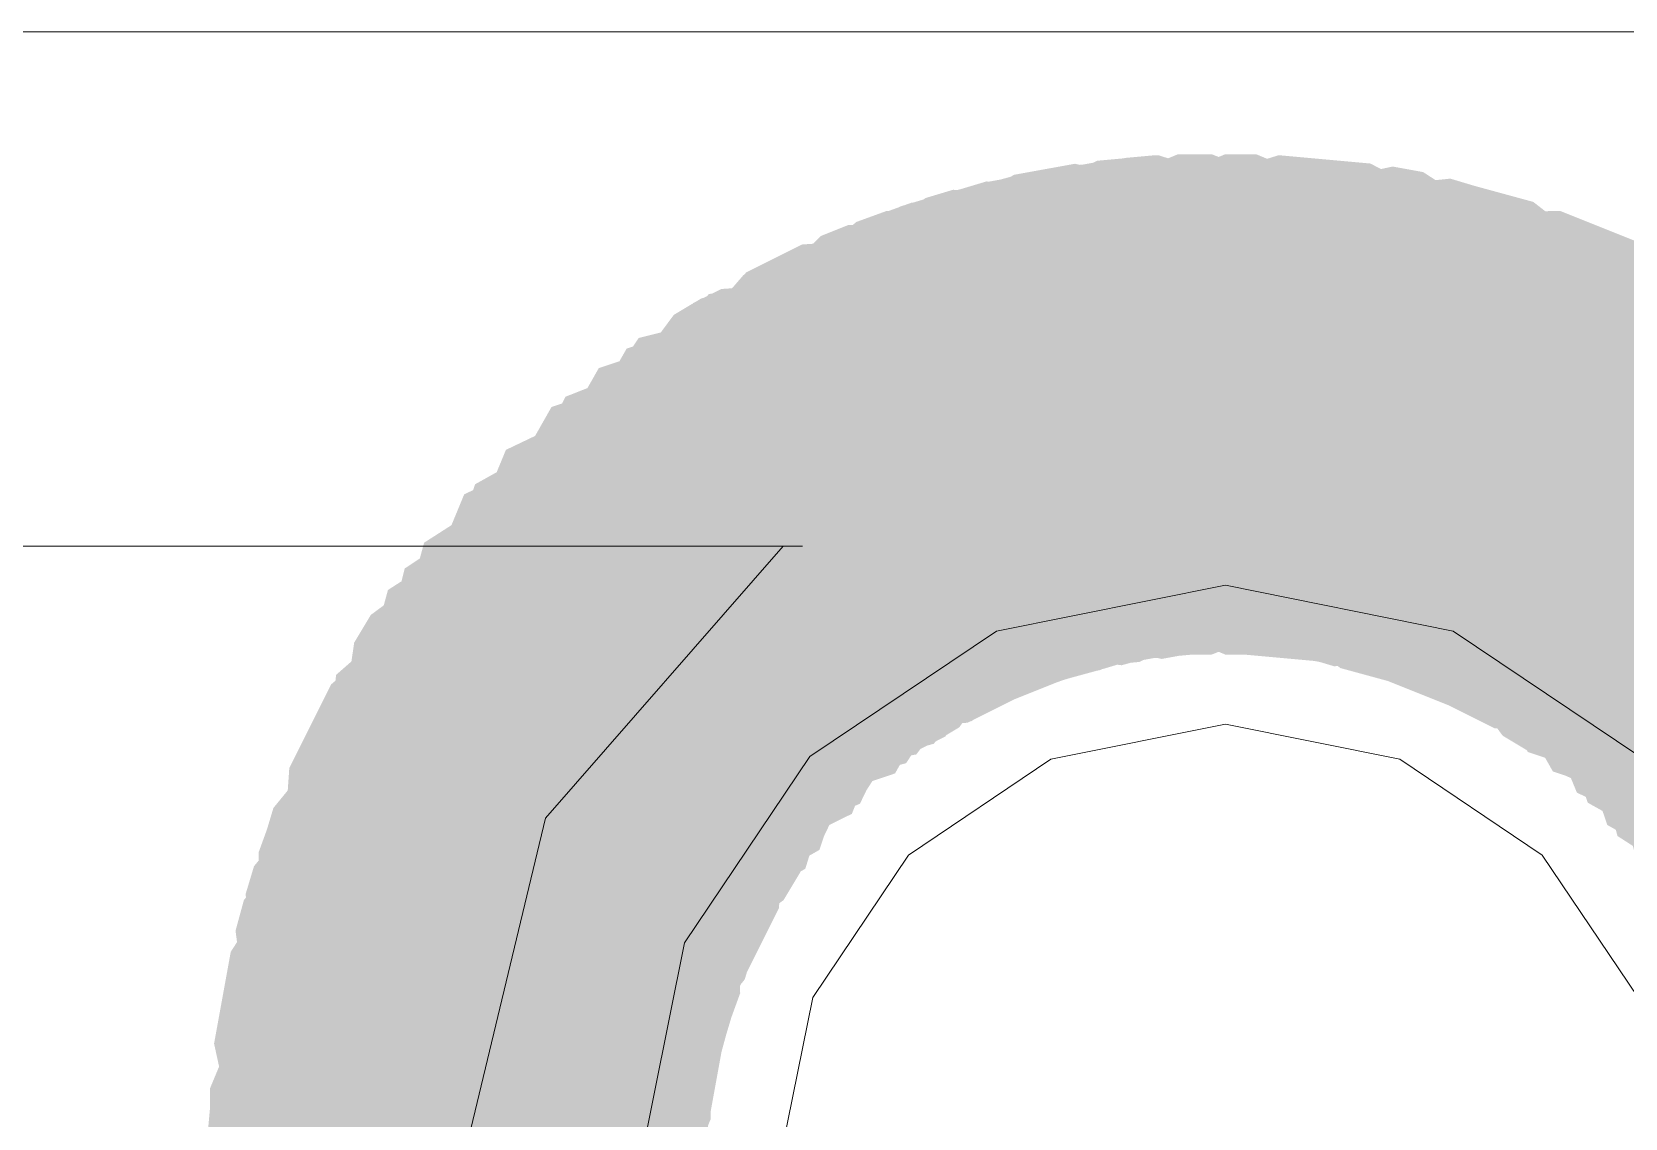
# Model space of a CAD drawing. Header units: millimetres. Extents: x -546 to 1681, y -650 to 1730.
# Drawn here: x 574.481 to 575.054, y 442.658 to 443.048 of the extents above; entities that cross this region are included whole.
import ezdxf

# ---------------------------------------------------------------- set-up
doc = ezdxf.new("R2010")
doc.units = ezdxf.units.MM

msp = doc.modelspace()

# ---------------------------------------------------------------- hatches: boundary and pattern name
at = {"true_color": 0x646464}
h = msp.add_hatch(color=251, dxfattribs=at)
h.dxf.hatch_style = 2
h.paths.add_polyline_path([(574.85173, 443.00008), (574.79082, 442.96799), (574.77025, 442.9023), (574.80233, 442.84139), (574.86803, 442.82082), (574.87903, 442.82182), (574.93993, 442.8539), (574.96051, 442.9196), (574.92842, 442.9805), (574.86273, 443.00108)])
h = msp.add_hatch(color=251, dxfattribs=at)
h.dxf.hatch_style = 2
h.paths.add_polyline_path([(574.84478, 442.999), (574.78697, 442.96161), (574.77233, 442.89435), (574.80971, 442.83654), (574.87698, 442.8219), (574.88798, 442.8239), (574.94579, 442.86128), (574.96043, 442.92855), (574.92305, 442.98636), (574.85578, 443.001)])
h = msp.add_hatch(color=251, dxfattribs=at)
h.dxf.hatch_style = 2
h.paths.add_polyline_path([(574.86373, 443.00208), (574.80282, 442.96999), (574.78225, 442.9043), (574.81433, 442.84339), (574.88003, 442.82282), (574.89103, 442.82382), (574.95194, 442.8559), (574.97251, 442.9216), (574.94043, 442.9825), (574.87473, 443.00308)])
h = msp.add_hatch(color=251, dxfattribs=at)
h.dxf.hatch_style = 2
h.paths.add_polyline_path([(574.85478, 443), (574.79697, 442.96261), (574.78233, 442.89535), (574.81971, 442.83754), (574.88698, 442.8229), (574.89798, 442.8249), (574.95579, 442.86228), (574.97043, 442.92955), (574.93304, 442.98735), (574.86578, 443.002)])
h = msp.add_hatch(color=251, dxfattribs=at)
h.dxf.hatch_style = 2
h.paths.add_polyline_path([(574.87373, 443.00308), (574.81282, 442.97099), (574.79225, 442.9053), (574.82433, 442.84439), (574.89003, 442.82382), (574.90103, 442.82482), (574.96194, 442.8569), (574.98251, 442.9226), (574.95042, 442.9835), (574.88473, 443.00408)])
h = msp.add_hatch(color=251, dxfattribs=at)
h.dxf.hatch_style = 2
h.paths.add_polyline_path([(574.87473, 443.00308), (574.81382, 442.97099), (574.79325, 442.9053), (574.82533, 442.84439), (574.89103, 442.82382), (574.90203, 442.82482), (574.96294, 442.8569), (574.98351, 442.9226), (574.95142, 442.9835), (574.88573, 443.00408)])
h = msp.add_hatch(color=251, dxfattribs=at)
h.dxf.hatch_style = 2
h.paths.add_polyline_path([(574.89288, 443.00445), (574.82932, 442.97801), (574.80288, 442.91445), (574.82932, 442.85089), (574.89288, 442.82445), (574.90388, 442.82445), (574.96744, 442.85089), (574.99388, 442.91445), (574.96744, 442.97801), (574.90388, 443.00445)])
h = msp.add_hatch(color=251, dxfattribs=at)
h.dxf.hatch_style = 2
h.paths.add_polyline_path([(574.89388, 443.00445), (574.83032, 442.97801), (574.80388, 442.91445), (574.83032, 442.85089), (574.89388, 442.82445), (574.90488, 442.82445), (574.96844, 442.85089), (574.99488, 442.91445), (574.96844, 442.97801), (574.90488, 443.00445)])
h = msp.add_hatch(color=251, dxfattribs=at)
h.dxf.hatch_style = 2
h.paths.add_polyline_path([(574.90388, 443.00445), (574.84032, 442.97801), (574.81388, 442.91445), (574.84032, 442.85089), (574.90388, 442.82445), (574.97344, 442.85089), (574.99988, 442.91445), (574.97344, 442.97801)])
h = msp.add_hatch(color=251, dxfattribs=at)
h.dxf.hatch_style = 2
h.paths.add_polyline_path([(574.90488, 443.00445), (574.84132, 442.97801), (574.81488, 442.91445), (574.84132, 442.85089), (574.90488, 442.82445), (574.97344, 442.85089), (574.99988, 442.91445), (574.97344, 442.97801)])
h = msp.add_hatch(color=251, dxfattribs=at)
h.dxf.hatch_style = 2
h.paths.add_polyline_path([(574.90988, 443.00445), (574.84632, 442.97801), (574.81988, 442.91445), (574.84632, 442.85089), (574.90988, 442.82445), (574.92088, 442.82445), (574.98444, 442.85089), (575.01088, 442.91445), (574.98444, 442.97801), (574.92088, 443.00445)])
h = msp.add_hatch(color=251, dxfattribs=at)
h.dxf.hatch_style = 2
h.paths.add_polyline_path([(574.90988, 443.00445), (574.84632, 442.97801), (574.81988, 442.91445), (574.84632, 442.85089), (574.90988, 442.82445), (574.92088, 442.82445), (574.98444, 442.85089), (575.01088, 442.91445), (574.98444, 442.97801), (574.92088, 443.00445)])
h = msp.add_hatch(color=251, dxfattribs=at)
h.dxf.hatch_style = 2
h.paths.add_polyline_path([(574.92903, 443.00408), (574.86333, 442.9835), (574.83125, 442.9226), (574.85182, 442.8569), (574.91273, 442.82482), (574.92373, 442.82382), (574.98942, 442.84439), (575.02151, 442.9053), (575.00094, 442.97099), (574.94003, 443.00308)])
h = msp.add_hatch(color=251, dxfattribs=at)
h.dxf.hatch_style = 2
h.paths.add_polyline_path([(574.92903, 443.00408), (574.86333, 442.9835), (574.83125, 442.9226), (574.85182, 442.8569), (574.91273, 442.82482), (574.92373, 442.82382), (574.98942, 442.84439), (575.02151, 442.9053), (575.00094, 442.97099), (574.94003, 443.00308)])
h = msp.add_hatch(color=251, dxfattribs=at)
h.dxf.hatch_style = 2
h.paths.add_polyline_path([(574.94003, 443.00308), (574.87433, 442.9825), (574.84225, 442.9216), (574.86282, 442.8559), (574.92373, 442.82382), (574.93473, 442.82282), (575.00042, 442.84339), (575.03251, 442.9043), (575.01193, 442.96999), (574.95103, 443.00208)])
h = msp.add_hatch(color=251, dxfattribs=at)
h.dxf.hatch_style = 2
h.paths.add_polyline_path([(574.94003, 443.00308), (574.87433, 442.9825), (574.84225, 442.9216), (574.86282, 442.8559), (574.92373, 442.82382), (574.93473, 442.82282), (575.00042, 442.84339), (575.03251, 442.9043), (575.01193, 442.96999), (574.95103, 443.00208)])
h = msp.add_hatch(color=251, dxfattribs=at)
h.dxf.hatch_style = 2
h.paths.add_polyline_path([(574.95103, 443.00208), (574.88533, 442.9815), (574.85325, 442.9206), (574.87382, 442.8549), (574.93473, 442.82282), (574.94573, 442.82182), (575.01143, 442.84239), (575.04351, 442.9033), (575.02293, 442.96899), (574.96203, 443.00108)])
h = msp.add_hatch(color=251, dxfattribs=at)
h.dxf.hatch_style = 2
h.paths.add_polyline_path([(574.95103, 443.00208), (574.88533, 442.9815), (574.85325, 442.9206), (574.87382, 442.8549), (574.93473, 442.82282), (574.94573, 442.82182), (575.01143, 442.84239), (575.04351, 442.9033), (575.02293, 442.96899), (574.96203, 443.00108)])
h = msp.add_hatch(color=251, dxfattribs=at)
h.dxf.hatch_style = 2
h.paths.add_polyline_path([(574.96998, 443), (574.90271, 442.98536), (574.86533, 442.92755), (574.87997, 442.86028), (574.93778, 442.8229), (574.94878, 442.8209), (575.01604, 442.83554), (575.05343, 442.89335), (575.03879, 442.96061), (574.98098, 442.998)])
h = msp.add_hatch(color=251, dxfattribs=at)
h.dxf.hatch_style = 2
h.paths.add_polyline_path([(574.96998, 443), (574.90271, 442.98536), (574.86533, 442.92755), (574.87997, 442.86028), (574.93778, 442.8229), (574.94878, 442.8209), (575.01604, 442.83554), (575.05343, 442.89335), (575.03879, 442.96061), (574.98098, 442.998)])
h = msp.add_hatch(color=251, dxfattribs=at)
h.dxf.hatch_style = 2
h.paths.add_polyline_path([(574.82178, 442.994), (574.76397, 442.95661), (574.74933, 442.88935), (574.78671, 442.83154), (574.85398, 442.8169), (574.86498, 442.8189), (574.92279, 442.85628), (574.93743, 442.92355), (574.90004, 442.98136), (574.83278, 442.996)])
h = msp.add_hatch(color=251, dxfattribs=at)
h.dxf.hatch_style = 2
h.paths.add_polyline_path([(574.81402, 442.99165), (574.76073, 442.94806), (574.75367, 442.87959), (574.79726, 442.8263), (574.86574, 442.81924), (574.87574, 442.82224), (574.92903, 442.86583), (574.93608, 442.93431), (574.8925, 442.98759), (574.82402, 442.99465)])
h = msp.add_hatch(color=251, dxfattribs=at)
h.dxf.hatch_style = 2
h.paths.add_polyline_path([(574.83378, 442.997), (574.77597, 442.95961), (574.76133, 442.89235), (574.79871, 442.83454), (574.86598, 442.8199), (574.87698, 442.8219), (574.93479, 442.85928), (574.94943, 442.92655), (574.91205, 442.98435), (574.84478, 442.999)])
h = msp.add_hatch(color=251, dxfattribs=at)
h.dxf.hatch_style = 2
h.paths.add_polyline_path([(574.8252, 442.99428), (574.77083, 442.95205), (574.76205, 442.88377), (574.80428, 442.8294), (574.87256, 442.82062), (574.88356, 442.82362), (574.93793, 442.86585), (574.94671, 442.93413), (574.90448, 442.9885), (574.8362, 442.99728)])
h = msp.add_hatch(color=251, dxfattribs=at)
h.dxf.hatch_style = 2
h.paths.add_polyline_path([(574.99074, 442.99565), (574.92226, 442.98859), (574.87867, 442.93531), (574.88573, 442.86683), (574.93902, 442.82324), (574.94902, 442.82024), (575.0175, 442.8273), (575.06108, 442.88059), (575.05403, 442.94907), (575.00074, 442.99265)])
h = msp.add_hatch(color=251, dxfattribs=at)
h.dxf.hatch_style = 2
h.paths.add_polyline_path([(574.99074, 442.99565), (574.92226, 442.98859), (574.87867, 442.93531), (574.88573, 442.86683), (574.93902, 442.82324), (574.94902, 442.82024), (575.0175, 442.8273), (575.06108, 442.88059), (575.05403, 442.94907), (575.00074, 442.99265)])
h = msp.add_hatch(color=251, dxfattribs=at)
h.dxf.hatch_style = 2
h.paths.add_polyline_path([(574.79302, 442.98565), (574.73973, 442.94207), (574.73267, 442.87359), (574.77626, 442.8203), (574.84474, 442.81324), (574.85474, 442.81624), (574.90802, 442.85983), (574.91508, 442.92831), (574.8715, 442.98159), (574.80302, 442.98865)])
h = msp.add_hatch(color=251, dxfattribs=at)
h.dxf.hatch_style = 2
h.paths.add_polyline_path([(574.80202, 442.98865), (574.74873, 442.94506), (574.74167, 442.87659), (574.78526, 442.8233), (574.85374, 442.81624), (574.86374, 442.81924), (574.91702, 442.86283), (574.92408, 442.93131), (574.8805, 442.98459), (574.81202, 442.99165)])
h = msp.add_hatch(color=251, dxfattribs=at)
h.dxf.hatch_style = 2
h.paths.add_polyline_path([(574.8052, 442.98928), (574.75083, 442.94705), (574.74205, 442.87877), (574.78428, 442.8244), (574.85256, 442.81562), (574.86356, 442.81862), (574.91793, 442.86085), (574.92671, 442.92913), (574.88448, 442.9835), (574.8162, 442.99228)])
h = msp.add_hatch(color=251, dxfattribs=at)
h.dxf.hatch_style = 2
h.paths.add_polyline_path([(574.99856, 442.99328), (574.93028, 442.98449), (574.88805, 442.93013), (574.89683, 442.86185), (574.9512, 442.81962), (574.9622, 442.81662), (575.03048, 442.8254), (575.07271, 442.87977), (575.06393, 442.94805), (575.00956, 442.99028)])
h = msp.add_hatch(color=251, dxfattribs=at)
h.dxf.hatch_style = 2
h.paths.add_polyline_path([(574.99856, 442.99328), (574.93028, 442.98449), (574.88805, 442.93013), (574.89683, 442.86185), (574.9512, 442.81962), (574.9622, 442.81662), (575.03048, 442.8254), (575.07271, 442.87977), (575.06393, 442.94805), (575.00956, 442.99028)])
h = msp.add_hatch(color=251, dxfattribs=at)
h.dxf.hatch_style = 2
h.paths.add_polyline_path([(575.00956, 442.99028), (574.94128, 442.98149), (574.89905, 442.92713), (574.90783, 442.85885), (574.9622, 442.81662), (574.9732, 442.81362), (575.04148, 442.8224), (575.08371, 442.87677), (575.07493, 442.94505), (575.02056, 442.98728)])
h = msp.add_hatch(color=251, dxfattribs=at)
h.dxf.hatch_style = 2
h.paths.add_polyline_path([(575.00956, 442.99028), (574.94128, 442.98149), (574.89905, 442.92713), (574.90783, 442.85885), (574.9622, 442.81662), (574.9732, 442.81362), (575.04148, 442.8224), (575.08371, 442.87677), (575.07493, 442.94505), (575.02056, 442.98728)])
h = msp.add_hatch(color=251, dxfattribs=at)
h.dxf.hatch_style = 2
h.paths.add_polyline_path([(574.77712, 442.98003), (574.72642, 442.93346), (574.7233, 442.86469), (574.76986, 442.81399), (574.83863, 442.81087), (574.84964, 442.81487), (574.90034, 442.86143), (574.90346, 442.9302), (574.85689, 442.98091), (574.78812, 442.98403)])
h = msp.add_hatch(color=251, dxfattribs=at)
h.dxf.hatch_style = 2
h.paths.add_polyline_path([(574.78612, 442.98303), (574.73542, 442.93646), (574.7323, 442.86769), (574.77886, 442.81699), (574.84763, 442.81387), (574.85864, 442.81787), (574.90934, 442.86443), (574.91246, 442.9332), (574.86589, 442.9839), (574.79712, 442.98703)])
h = msp.add_hatch(color=251, dxfattribs=at)
h.dxf.hatch_style = 2
h.paths.add_polyline_path([(575.0303, 442.98401), (574.96147, 442.98307), (574.91332, 442.93387), (574.91426, 442.86504), (574.96345, 442.81688), (574.97345, 442.81288), (575.04229, 442.81382), (575.09044, 442.86302), (575.0895, 442.93186), (575.0403, 442.98001)])
h = msp.add_hatch(color=251, dxfattribs=at)
h.dxf.hatch_style = 2
h.paths.add_polyline_path([(575.0303, 442.98401), (574.96147, 442.98307), (574.91332, 442.93387), (574.91426, 442.86504), (574.96345, 442.81688), (574.97345, 442.81288), (575.04229, 442.81382), (575.09044, 442.86302), (575.0895, 442.93186), (575.0403, 442.98001)])
h = msp.add_hatch(color=251, dxfattribs=at)
h.dxf.hatch_style = 2
h.paths.add_polyline_path([(574.74763, 442.96695), (574.7026, 442.91487), (574.70738, 442.8462), (574.75945, 442.80117), (574.82813, 442.80595), (574.83813, 442.81095), (574.88316, 442.86302), (574.87838, 442.9317), (574.8263, 442.97673), (574.75763, 442.97195)])
h = msp.add_hatch(color=251, dxfattribs=at)
h.dxf.hatch_style = 2
h.paths.add_polyline_path([(574.76345, 442.97401), (574.71425, 442.92586), (574.71331, 442.85702), (574.76147, 442.80782), (574.8303, 442.80688), (574.8403, 442.81088), (574.8895, 442.85904), (574.89044, 442.92787), (574.84229, 442.97707), (574.77345, 442.97801)])
h = msp.add_hatch(color=251, dxfattribs=at)
h.dxf.hatch_style = 2
h.paths.add_polyline_path([(574.76445, 442.97501), (574.71525, 442.92686), (574.71432, 442.85802), (574.76247, 442.80882), (574.8313, 442.80788), (574.8413, 442.81188), (574.8905, 442.86004), (574.89144, 442.92887), (574.84329, 442.97807), (574.77445, 442.97901)])
h = msp.add_hatch(color=251, dxfattribs=at)
h.dxf.hatch_style = 2
h.paths.add_polyline_path([(574.77345, 442.97801), (574.72425, 442.92986), (574.72331, 442.86102), (574.77147, 442.81182), (574.8403, 442.81088), (574.8503, 442.81488), (574.8995, 442.86304), (574.90044, 442.93187), (574.85229, 442.98107), (574.78345, 442.98201)])
h = msp.add_hatch(color=251, dxfattribs=at)
h.dxf.hatch_style = 2
h.paths.add_polyline_path([(575.0403, 442.98001), (574.97147, 442.97907), (574.92332, 442.92987), (574.92426, 442.86104), (574.97345, 442.81288), (574.98345, 442.80888), (575.05229, 442.80982), (575.10044, 442.85902), (575.0995, 442.92786), (575.0503, 442.97601)])
h = msp.add_hatch(color=251, dxfattribs=at)
h.dxf.hatch_style = 2
h.paths.add_polyline_path([(575.0403, 442.98001), (574.97147, 442.97907), (574.92332, 442.92987), (574.92426, 442.86104), (574.97345, 442.81288), (574.98345, 442.80888), (575.05229, 442.80982), (575.10044, 442.85902), (575.0995, 442.92786), (575.0503, 442.97601)])
h = msp.add_hatch(color=251, dxfattribs=at)
h.dxf.hatch_style = 2
h.paths.add_polyline_path([(574.73763, 442.96195), (574.6926, 442.90987), (574.69738, 442.8412), (574.74945, 442.79617), (574.81813, 442.80095), (574.82813, 442.80595), (574.87316, 442.85802), (574.86838, 442.9267), (574.8163, 442.97172), (574.74763, 442.96695)])
h = msp.add_hatch(color=251, dxfattribs=at)
h.dxf.hatch_style = 2
h.paths.add_polyline_path([(574.74663, 442.96595), (574.7016, 442.91387), (574.70638, 442.8452), (574.75845, 442.80017), (574.82713, 442.80495), (574.83713, 442.80995), (574.88216, 442.86202), (574.87738, 442.9307), (574.8253, 442.97573), (574.75663, 442.97095)])
h = msp.add_hatch(color=251, dxfattribs=at)
h.dxf.hatch_style = 2
h.paths.add_polyline_path([(575.0503, 442.97601), (574.98147, 442.97507), (574.93331, 442.92587), (574.93426, 442.85704), (574.98345, 442.80888), (574.99345, 442.80488), (575.06229, 442.80582), (575.11044, 442.85502), (575.1095, 442.92386), (575.0603, 442.97201)])
h = msp.add_hatch(color=251, dxfattribs=at)
h.dxf.hatch_style = 2
h.paths.add_polyline_path([(575.0503, 442.97601), (574.98147, 442.97507), (574.93331, 442.92587), (574.93426, 442.85704), (574.98345, 442.80888), (574.99345, 442.80488), (575.06229, 442.80582), (575.11044, 442.85502), (575.1095, 442.92386), (575.0603, 442.97201)])
h = msp.add_hatch(color=251, dxfattribs=at)
h.dxf.hatch_style = 2
h.paths.add_polyline_path([(575.06713, 442.96895), (574.99845, 442.97373), (574.94638, 442.9287), (574.9416, 442.86002), (574.98663, 442.80795), (574.99663, 442.80295), (575.0653, 442.79817), (575.11738, 442.8432), (575.12216, 442.91187), (575.07713, 442.96395)])
h = msp.add_hatch(color=251, dxfattribs=at)
h.dxf.hatch_style = 2
h.paths.add_polyline_path([(575.06713, 442.96895), (574.99845, 442.97373), (574.94638, 442.9287), (574.9416, 442.86002), (574.98663, 442.80795), (574.99663, 442.80295), (575.0653, 442.79817), (575.11738, 442.8432), (575.12216, 442.91187), (575.07713, 442.96395)])
h = msp.add_hatch(color=251, dxfattribs=at)
h.dxf.hatch_style = 2
h.paths.add_polyline_path([(574.71896, 442.95033), (574.68073, 442.89308), (574.69399, 442.82552), (574.75125, 442.7873), (574.8188, 442.80056), (574.86602, 442.86382), (574.85276, 442.93137), (574.79551, 442.96959)])
h = msp.add_hatch(color=251, dxfattribs=at)
h.dxf.hatch_style = 2
h.paths.add_polyline_path([(574.72417, 442.95412), (574.68145, 442.90014), (574.6892, 442.83174), (574.74318, 442.78902), (574.81159, 442.79677), (574.86331, 442.85575), (574.85555, 442.92415), (574.80157, 442.96688)])
h = msp.add_hatch(color=251, dxfattribs=at)
h.dxf.hatch_style = 2
h.paths.add_polyline_path([(574.73663, 442.96095), (574.6916, 442.90887), (574.69638, 442.8402), (574.74845, 442.79517), (574.81713, 442.79995), (574.82713, 442.80495), (574.87216, 442.85702), (574.86738, 442.9257), (574.8153, 442.97073), (574.74663, 442.96595)])
h = msp.add_hatch(color=251, dxfattribs=at)
h.dxf.hatch_style = 2
h.paths.add_polyline_path([(575.07713, 442.96395), (575.00845, 442.96873), (574.95638, 442.9237), (574.9516, 442.85502), (574.99663, 442.80295), (575.00663, 442.79795), (575.0753, 442.79317), (575.12738, 442.8382), (575.13216, 442.90687), (575.08713, 442.95895)])
h = msp.add_hatch(color=251, dxfattribs=at)
h.dxf.hatch_style = 2
h.paths.add_polyline_path([(575.07713, 442.96395), (575.00845, 442.96873), (574.95638, 442.9237), (574.9516, 442.85502), (574.99663, 442.80295), (575.00663, 442.79795), (575.0753, 442.79317), (575.12738, 442.8382), (575.13216, 442.90687), (575.08713, 442.95895)])
h = msp.add_hatch(color=251, dxfattribs=at)
h.dxf.hatch_style = 2
h.paths.add_polyline_path([(575.0968, 442.95333), (575.02925, 442.96659), (574.97199, 442.92837), (574.95873, 442.86082), (574.99695, 442.80356), (575.07351, 442.7843), (575.13076, 442.82252), (575.14402, 442.89008)])
h = msp.add_hatch(color=251, dxfattribs=at)
h.dxf.hatch_style = 2
h.paths.add_polyline_path([(575.0968, 442.95333), (575.02925, 442.96659), (574.97199, 442.92837), (574.95873, 442.86082), (574.99695, 442.80356), (575.07351, 442.7843), (575.13076, 442.82252), (575.14402, 442.89008)])
h = msp.add_hatch(color=251, dxfattribs=at)
h.dxf.hatch_style = 2
h.paths.add_polyline_path([(574.69462, 442.93449), (574.66068, 442.8746), (574.67884, 442.80819), (574.73873, 442.77425), (574.80513, 442.7924), (574.84807, 442.8593), (574.82992, 442.9257), (574.77003, 442.95964)])
h = msp.add_hatch(color=251, dxfattribs=at)
h.dxf.hatch_style = 2
h.paths.add_polyline_path([(574.71157, 442.94662), (574.67067, 442.89125), (574.6807, 442.82314), (574.73608, 442.78224), (574.80418, 442.79227), (574.81418, 442.79827), (574.85509, 442.85365), (574.84505, 442.92175), (574.78968, 442.96265), (574.72157, 442.95262)])
h = msp.add_hatch(color=251, dxfattribs=at)
h.dxf.hatch_style = 2
h.paths.add_polyline_path([(574.71863, 442.95095), (574.6736, 442.89887), (574.67838, 442.8302), (574.73045, 442.78517), (574.79913, 442.78995), (574.80913, 442.79495), (574.85416, 442.84702), (574.84938, 442.9157), (574.7973, 442.96073), (574.72863, 442.95595)])
h = msp.add_hatch(color=251, dxfattribs=at)
h.dxf.hatch_style = 2
h.paths.add_polyline_path([(575.10218, 442.94962), (575.03408, 442.95965), (574.9787, 442.91875), (574.96867, 442.85065), (575.00957, 442.79527), (575.01957, 442.78927), (575.08768, 442.77924), (575.14305, 442.82014), (575.15309, 442.88825), (575.11218, 442.94362)])
h = msp.add_hatch(color=251, dxfattribs=at)
h.dxf.hatch_style = 2
h.paths.add_polyline_path([(575.10218, 442.94962), (575.03408, 442.95965), (574.9787, 442.91875), (574.96867, 442.85065), (575.00957, 442.79527), (575.01957, 442.78927), (575.08768, 442.77924), (575.14305, 442.82014), (575.15309, 442.88825), (575.11218, 442.94362)])
h = msp.add_hatch(color=251, dxfattribs=at)
h.dxf.hatch_style = 2
h.paths.add_polyline_path([(574.69895, 442.93833), (574.66073, 442.88108), (574.67399, 442.81352), (574.73125, 442.7753), (574.7988, 442.78856), (574.84602, 442.85182), (574.83276, 442.91937), (574.77551, 442.95759)])
h = msp.add_hatch(color=251, dxfattribs=at)
h.dxf.hatch_style = 2
h.paths.add_polyline_path([(575.12952, 442.93009), (575.06588, 442.95634), (575.00224, 442.93009), (574.97599, 442.86645), (575.00224, 442.80281), (575.06888, 442.77356), (575.13252, 442.79981), (575.15877, 442.86345)])
h = msp.add_hatch(color=251, dxfattribs=at)
h.dxf.hatch_style = 2
h.paths.add_polyline_path([(575.11988, 442.93845), (575.05317, 442.95544), (574.99388, 442.92045), (574.97689, 442.85373), (575.01188, 442.79445), (575.08659, 442.77146), (575.14588, 442.80645), (575.16287, 442.87316)])
h = msp.add_hatch(color=251, dxfattribs=at)
h.dxf.hatch_style = 2
h.paths.add_polyline_path([(574.68462, 442.92749), (574.65068, 442.8676), (574.66884, 442.80119), (574.72873, 442.76725), (574.79513, 442.78541), (574.83808, 442.8523), (574.81992, 442.9187), (574.76003, 442.95264)])
h = msp.add_hatch(color=251, dxfattribs=at)
h.dxf.hatch_style = 2
h.paths.add_polyline_path([(575.12913, 442.93149), (575.06273, 442.94964), (575.00284, 442.9157), (574.98468, 442.8493), (575.01862, 442.7894), (575.09403, 442.76425), (575.15392, 442.79819), (575.17208, 442.8646)])
h = msp.add_hatch(color=251, dxfattribs=at)
h.dxf.hatch_style = 2
h.paths.add_polyline_path([(574.67261, 442.91718), (574.64219, 442.85543), (574.66415, 442.79018), (574.7259, 442.75975), (574.79114, 442.78172), (574.82957, 442.85047), (574.80761, 442.91571), (574.74586, 442.94614)])
h = msp.add_hatch(color=251, dxfattribs=at)
h.dxf.hatch_style = 2
h.paths.add_polyline_path([(575.13813, 442.92449), (575.07173, 442.94264), (575.01184, 442.9087), (574.99368, 442.8423), (575.02762, 442.7824), (575.10303, 442.75725), (575.16292, 442.79119), (575.18108, 442.8576)])
h = msp.add_hatch(color=251, dxfattribs=at)
h.dxf.hatch_style = 2
h.paths.add_polyline_path([(574.66762, 442.91349), (574.63368, 442.8536), (574.65184, 442.78719), (574.71173, 442.75325), (574.77813, 442.77141), (574.82107, 442.8383), (574.80292, 442.9047), (574.74303, 442.93864)])
h = msp.add_hatch(color=251, dxfattribs=at)
h.dxf.hatch_style = 2
h.paths.add_polyline_path([(574.65124, 442.89809), (574.62499, 442.83445), (574.65124, 442.77081), (574.71488, 442.74456), (574.77852, 442.77081), (574.81277, 442.84245), (574.78652, 442.90609), (574.72288, 442.93234)])
h = msp.add_hatch(color=251, dxfattribs=at)
h.dxf.hatch_style = 2
h.paths.add_polyline_path([(575.15552, 442.91009), (575.09188, 442.93634), (575.02824, 442.91009), (575.00199, 442.84645), (575.02824, 442.78281), (575.09988, 442.74856), (575.16352, 442.77481), (575.18977, 442.83845)])
h = msp.add_hatch(color=251, dxfattribs=at)
h.dxf.hatch_style = 2
h.paths.add_polyline_path([(575.16352, 442.90209), (575.09988, 442.92834), (575.03624, 442.90209), (575.00999, 442.83845), (575.03624, 442.77481), (575.10788, 442.74056), (575.17152, 442.76681), (575.19777, 442.83045)])
h = msp.add_hatch(color=251, dxfattribs=at)
h.dxf.hatch_style = 2
h.paths.add_polyline_path([(574.64015, 442.88571), (574.61819, 442.82047), (574.64861, 442.75871), (574.71386, 442.73676), (574.77561, 442.76718), (574.80457, 442.84043), (574.77414, 442.90218), (574.7089, 442.92414)])
h = msp.add_hatch(color=251, dxfattribs=at)
h.dxf.hatch_style = 2
h.paths.add_polyline_path([(575.17561, 442.88971), (575.11386, 442.92014), (575.04861, 442.89818), (575.01819, 442.83643), (575.04015, 442.77118), (575.1089, 442.73275), (575.17414, 442.75471), (575.20457, 442.81647)])
h = msp.add_hatch(color=251, dxfattribs=at)
h.dxf.hatch_style = 2
h.paths.add_polyline_path([(574.63624, 442.88209), (574.60999, 442.81845), (574.63624, 442.75481), (574.69988, 442.72856), (574.76352, 442.75481), (574.79777, 442.82645), (574.77152, 442.89009), (574.70788, 442.91634)])
h = msp.add_hatch(color=251, dxfattribs=at)
h.dxf.hatch_style = 2
h.paths.add_polyline_path([(575.18261, 442.88171), (575.12086, 442.91214), (575.05561, 442.89018), (575.02519, 442.82843), (575.04715, 442.76318), (575.1159, 442.72476), (575.18114, 442.74671), (575.21157, 442.80847)])
h = msp.add_hatch(color=251, dxfattribs=at)
h.dxf.hatch_style = 2
h.paths.add_polyline_path([(574.62184, 442.8647), (574.60368, 442.7983), (574.63762, 442.73841), (574.70403, 442.72025), (574.76392, 442.75419), (574.78908, 442.8296), (574.75513, 442.88949), (574.68873, 442.90764)])
h = msp.add_hatch(color=251, dxfattribs=at)
h.dxf.hatch_style = 2
h.paths.add_polyline_path([(575.19292, 442.8697), (575.13303, 442.90364), (575.06662, 442.88549), (575.03268, 442.8256), (575.05084, 442.75919), (575.11773, 442.71625), (575.18413, 442.7344), (575.21808, 442.7943)])
h = msp.add_hatch(color=251, dxfattribs=at)
h.dxf.hatch_style = 2
h.paths.add_polyline_path([(574.61488, 442.85545), (574.59789, 442.78873), (574.63288, 442.72945), (574.69959, 442.71246), (574.75888, 442.74745), (574.78187, 442.82216), (574.74688, 442.88145), (574.68016, 442.89844)])
h = msp.add_hatch(color=251, dxfattribs=at)
h.dxf.hatch_style = 2
h.paths.add_polyline_path([(575.19992, 442.8607), (575.14003, 442.89464), (575.07362, 442.87649), (575.03968, 442.8166), (575.05784, 442.75019), (575.12473, 442.70725), (575.19113, 442.72541), (575.22508, 442.7853)])
h = msp.add_hatch(color=251, dxfattribs=at)
h.dxf.hatch_style = 2
h.paths.add_polyline_path([(574.60884, 442.8477), (574.59068, 442.7813), (574.62462, 442.72141), (574.69103, 442.70325), (574.75092, 442.73719), (574.77607, 442.8126), (574.74213, 442.87249), (574.67573, 442.89064)])
h = msp.add_hatch(color=251, dxfattribs=at)
h.dxf.hatch_style = 2
h.paths.add_polyline_path([(574.5967, 442.82875), (574.58667, 442.76065), (574.62757, 442.70527), (574.69568, 442.69524), (574.75105, 442.73614), (574.75705, 442.74614), (574.76708, 442.81425), (574.72618, 442.86962), (574.65808, 442.87965), (574.6027, 442.83875)])
h = msp.add_hatch(color=251, dxfattribs=at)
h.dxf.hatch_style = 2
h.paths.add_polyline_path([(575.21076, 442.84637), (575.15351, 442.88459), (575.08596, 442.87133), (575.04773, 442.81408), (575.06099, 442.74652), (575.12425, 442.6993), (575.1918, 442.71256), (575.23002, 442.76982)])
h = msp.add_hatch(color=251, dxfattribs=at)
h.dxf.hatch_style = 2
h.paths.add_polyline_path([(574.5902, 442.81716), (574.58245, 442.74875), (574.62517, 442.69477), (574.69357, 442.68701), (574.74755, 442.72974), (574.76031, 442.80714), (574.71759, 442.86112), (574.64918, 442.86888)])
h = msp.add_hatch(color=251, dxfattribs=at)
h.dxf.hatch_style = 2
h.paths.add_polyline_path([(574.58338, 442.8037), (574.5786, 442.73502), (574.62363, 442.68295), (574.6923, 442.67817), (574.74438, 442.7232), (574.74938, 442.7332), (574.75416, 442.80187), (574.70913, 442.85395), (574.64045, 442.85872), (574.58838, 442.8137)])
h = msp.add_hatch(color=251, dxfattribs=at)
h.dxf.hatch_style = 2
h.paths.add_polyline_path([(574.57838, 442.7937), (574.5736, 442.72502), (574.61863, 442.67295), (574.6873, 442.66817), (574.73938, 442.7132), (574.74438, 442.7232), (574.74916, 442.79187), (574.70413, 442.84395), (574.63545, 442.84873), (574.58338, 442.8037)])
h = msp.add_hatch(color=251, dxfattribs=at)
h.dxf.hatch_style = 2
h.paths.add_polyline_path([(574.57338, 442.7837), (574.5686, 442.71502), (574.61363, 442.66295), (574.6823, 442.65817), (574.73438, 442.7032), (574.73938, 442.7132), (574.74416, 442.78187), (574.69913, 442.83395), (574.63045, 442.83873), (574.57838, 442.7937)])
h = msp.add_hatch(color=251, dxfattribs=at)
h.dxf.hatch_style = 2
h.paths.add_polyline_path([(574.56467, 442.75931), (574.57173, 442.69083), (574.62502, 442.64724), (574.69349, 442.6543), (574.73708, 442.70759), (574.74008, 442.71759), (574.73302, 442.78606), (574.67974, 442.82965), (574.61126, 442.82259), (574.56767, 442.76931)])
h = msp.add_hatch(color=251, dxfattribs=at)
h.dxf.hatch_style = 2
h.paths.add_polyline_path([(574.5623, 442.7532), (574.56542, 442.68443), (574.61612, 442.63787), (574.68489, 442.64099), (574.73146, 442.69169), (574.73546, 442.70269), (574.73234, 442.77146), (574.68164, 442.81803), (574.61286, 442.81491), (574.5663, 442.7642)])
h = msp.add_hatch(color=251, dxfattribs=at)
h.dxf.hatch_style = 2
h.paths.add_polyline_path([(574.55767, 442.73831), (574.56473, 442.66983), (574.61802, 442.62624), (574.6865, 442.6333), (574.73008, 442.68659), (574.73308, 442.69659), (574.72602, 442.76506), (574.67274, 442.80865), (574.60426, 442.80159), (574.56067, 442.74831)])
h = msp.add_hatch(color=251, dxfattribs=at)
h.dxf.hatch_style = 2
h.paths.add_polyline_path([(574.55405, 442.72513), (574.56283, 442.65685), (574.6172, 442.61462), (574.68548, 442.6234), (574.72771, 442.67777), (574.73071, 442.68877), (574.72193, 442.75705), (574.66756, 442.79928), (574.59928, 442.79049), (574.55705, 442.73613)])
h = msp.add_hatch(color=251, dxfattribs=at)
h.dxf.hatch_style = 2
h.paths.add_polyline_path([(574.55033, 442.70655), (574.56497, 442.63928), (574.62278, 442.6019), (574.69005, 442.61654), (574.72743, 442.67435), (574.72943, 442.68535), (574.71479, 442.75261), (574.65698, 442.78999), (574.58971, 442.77535), (574.55233, 442.71755)])
h = msp.add_hatch(color=251, dxfattribs=at)
h.dxf.hatch_style = 2
h.paths.add_polyline_path([(574.54833, 442.69555), (574.56297, 442.62828), (574.62078, 442.5909), (574.68804, 442.60554), (574.72543, 442.66335), (574.72743, 442.67435), (574.71279, 442.74161), (574.65498, 442.779), (574.58771, 442.76436), (574.55033, 442.70655)])
h = msp.add_hatch(color=251, dxfattribs=at)
h.dxf.hatch_style = 2
h.paths.add_polyline_path([(574.54633, 442.68455), (574.56097, 442.61728), (574.61878, 442.5799), (574.68605, 442.59454), (574.72343, 442.65235), (574.72543, 442.66335), (574.71079, 442.73061), (574.65298, 442.76799), (574.58571, 442.75335), (574.54833, 442.69555)])
h = msp.add_hatch(color=251, dxfattribs=at)
h.dxf.hatch_style = 2
h.paths.add_polyline_path([(574.54488, 442.65745), (574.57132, 442.59388), (574.63488, 442.56745), (574.69844, 442.59388), (574.72488, 442.65745), (574.72488, 442.66845), (574.69844, 442.73201), (574.63488, 442.75845), (574.57132, 442.73201), (574.54488, 442.66845)])
h = msp.add_hatch(color=251, dxfattribs=at)
h.dxf.hatch_style = 2
h.paths.add_polyline_path([(574.54425, 442.65459), (574.56482, 442.5889), (574.62573, 442.55682), (574.69142, 442.57739), (574.72351, 442.6383), (574.72451, 442.6493), (574.70393, 442.71499), (574.64303, 442.74708), (574.57733, 442.7265), (574.54525, 442.66559)])
h = msp.add_hatch(color=251, dxfattribs=at)
h.dxf.hatch_style = 2
h.paths.add_polyline_path([(574.54388, 442.63545), (574.57032, 442.57188), (574.63388, 442.54545), (574.69744, 442.57188), (574.72388, 442.63545), (574.72388, 442.64645), (574.69744, 442.71001), (574.63388, 442.73645), (574.57032, 442.71001), (574.54388, 442.64645)])
h = msp.add_hatch(color=251, dxfattribs=at)
h.dxf.hatch_style = 2
h.paths.add_polyline_path([(574.54388, 442.62445), (574.57032, 442.56088), (574.63388, 442.53445), (574.69744, 442.56088), (574.72388, 442.62445), (574.72388, 442.63545), (574.69744, 442.69901), (574.63388, 442.72545), (574.57032, 442.69901), (574.54388, 442.63545)])
h = msp.add_hatch(color=251, dxfattribs=at)
h.dxf.hatch_style = 2
h.paths.add_polyline_path([(574.54525, 442.6053), (574.57733, 442.54439), (574.64303, 442.52382), (574.70393, 442.5559), (574.72451, 442.6216), (574.72351, 442.63259), (574.69142, 442.6935), (574.62573, 442.71408), (574.56482, 442.68199), (574.54425, 442.6163)])
h = msp.add_hatch(color=251, dxfattribs=at)
h.dxf.hatch_style = 2
h.paths.add_polyline_path([(574.54625, 442.5943), (574.57833, 442.53339), (574.64403, 442.51282), (574.70493, 442.5449), (574.72551, 442.61059), (574.72451, 442.6216), (574.69242, 442.6825), (574.62673, 442.70308), (574.56582, 442.67099), (574.54525, 442.6053)])
h = msp.add_hatch(color=251, dxfattribs=at)
h.dxf.hatch_style = 2
h.paths.add_polyline_path([(574.54933, 442.57535), (574.58671, 442.51754), (574.65398, 442.5029), (574.71179, 442.54028), (574.72643, 442.60755), (574.72443, 442.61855), (574.68705, 442.67636), (574.61978, 442.69099), (574.56197, 442.65361), (574.54733, 442.58635)])
h = msp.add_hatch(color=251, dxfattribs=at)
h.dxf.hatch_style = 2
h.paths.add_polyline_path([(574.55163, 442.5638), (574.59001, 442.50665), (574.65753, 442.49319), (574.71467, 442.53158), (574.72813, 442.5991), (574.72613, 442.6091), (574.68774, 442.66624), (574.62023, 442.6797), (574.56308, 442.64131), (574.54963, 442.5738)])
h = msp.add_hatch(color=251, dxfattribs=at)
h.dxf.hatch_style = 2
h.paths.add_polyline_path([(574.55333, 442.55435), (574.59071, 442.49654), (574.65798, 442.4819), (574.71579, 442.51928), (574.73043, 442.58655), (574.72843, 442.59755), (574.69105, 442.65535), (574.62378, 442.66999), (574.56597, 442.63261), (574.55133, 442.56535)])

# ---------------------------------------------------------------- linework, layer by layer
at = {"color": 251, "lineweight": 0, "true_color": 0x646464}
for points in [[(572.03487, 443.04845), (577.78488, 443.04845)], [(574.75788, 442.86345), (572.48487, 442.86345)], [(574.75088, 442.41345), (574.6655, 442.51207), (574.63488, 442.63845), (574.6655, 442.76557), (574.75088, 442.86345)], [(574.90988, 442.42745), (574.82755, 442.4441), (574.7605, 442.48945), (574.71539, 442.55654), (574.69888, 442.63845), (574.71539, 442.72078), (574.7605, 442.78782), (574.82755, 442.83293), (574.90988, 442.84945)], [(574.90988, 442.84945), (574.99179, 442.83293), (575.05888, 442.78782), (575.10422, 442.72078), (575.12088, 442.63845), (575.10422, 442.55654), (575.05888, 442.48945), (574.99179, 442.4441), (574.90988, 442.42745)], [(574.90988, 442.47745), (574.84717, 442.49009), (574.796, 442.52457), (574.76152, 442.57574), (574.74888, 442.63845), (574.76152, 442.70115), (574.796, 442.75232), (574.84717, 442.78681), (574.90988, 442.79945)], [(574.90988, 442.79945), (574.97258, 442.78681), (575.02375, 442.75232), (575.05824, 442.70115), (575.07088, 442.63845), (575.05824, 442.57574), (575.02375, 442.52457), (574.97258, 442.49009), (574.90988, 442.47745)]]:
    msp.add_lwpolyline(points, dxfattribs=at)

doc.saveas('drawing.dxf')
